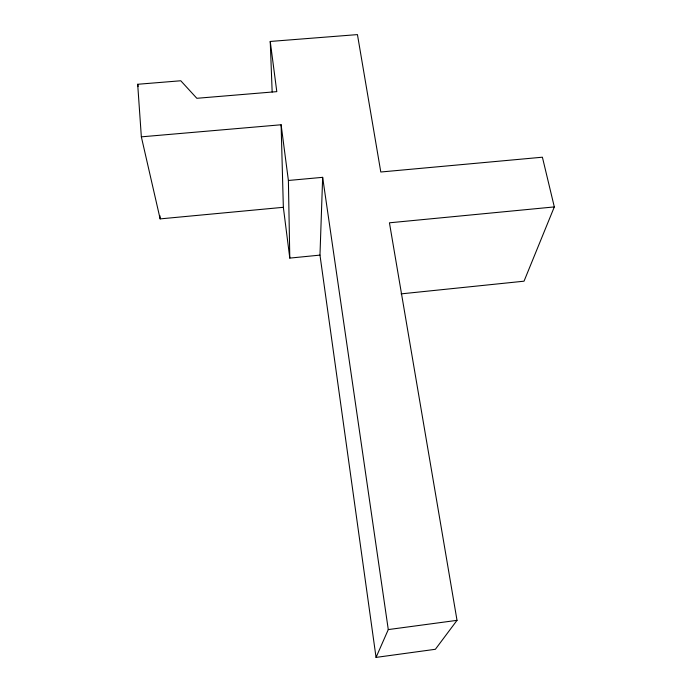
<?xml version="1.0" encoding="UTF-8"?>
<svg xmlns="http://www.w3.org/2000/svg" width="692" height="692" viewBox="0 0 692 692"><rect width="100%" height="100%" fill="white"/><g stroke="black" fill="none" stroke-linecap="round" stroke-linejoin="round"><path stroke-width="1.04" d="M319.972 255.114L322.654 177.334L288.391 180.474L289.792 258.099L319.972 255.114L376.05 657.4L435.38 649.286L457.023 620.343L389.44 222.807L554.318 206.917L542.398 157.205L380.799 172.005L357.444 34.6L270.243 41.451L272.164 92.045M554.318 206.917L524.026 281.194L401.092 293.875M376.05 657.4L388.281 629.582L322.654 177.334M388.281 629.582L457.023 620.343M141.35 136.843L160.146 218.888L283.348 207.306L281.116 124.768L141.35 136.843L137.682 84.277L180.768 80.765L196.839 98.299L276.8 91.638L270.243 41.451M137.682 84.277L138.141 86.388M281.116 124.768L288.391 180.474M283.348 207.306L289.792 258.099M159.904 215.679L160.146 218.888"/></g></svg>
